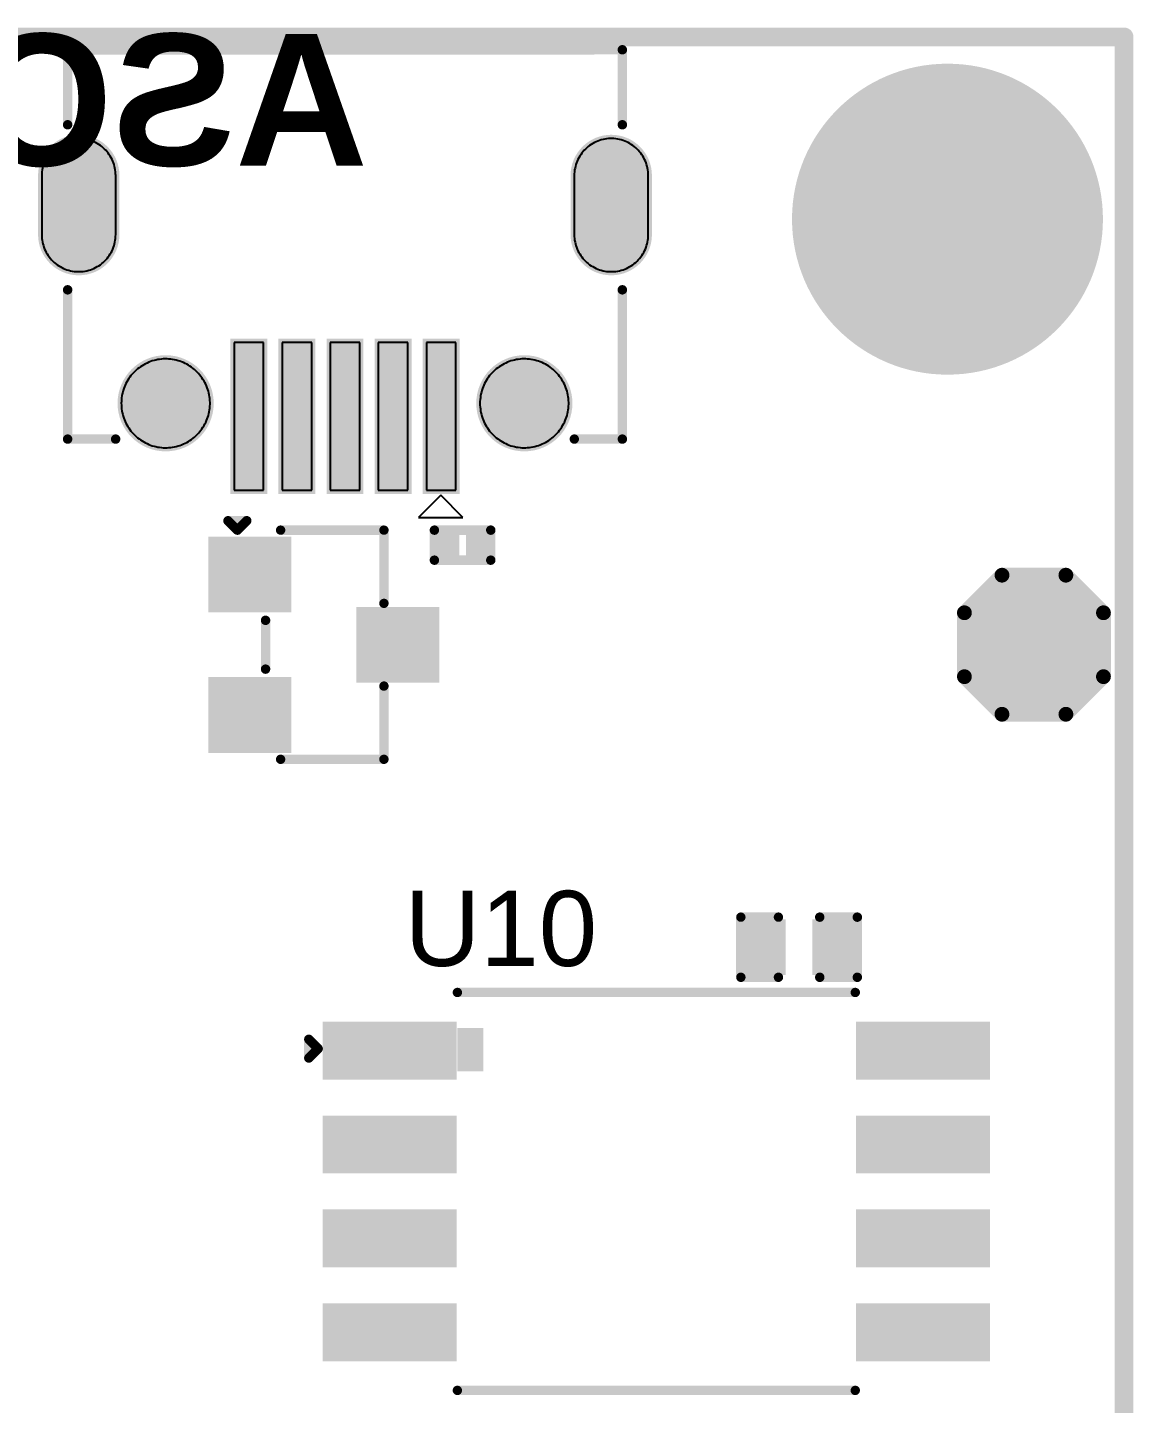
# Model space of a CAD drawing. Header units: inches. Extents: x 0 to 5376, y 0 to 5416.
# Drawn here: x 15.02 to 29.97, y 190.66 to 209.26 of the extents above; entities that cross this region are included whole.
import ezdxf

# ---------------------------------------------------------------- set-up
doc = ezdxf.new("R2010")
doc.units = ezdxf.units.IN
for name, color, linetype in [('Board Outline', 216, 'Continuous'), ('Bottom Layer', 5, 'Continuous'), ('Bottom Overlay', 54, 'Continuous'), ('Bottom Solder', 6, 'Continuous'), ('Layer 1', 16, 'Continuous'), ('Layer 2', 76, 'Continuous'), ('Multi-Layer', 9, 'Continuous'), ('Pad Holes', 156, 'Continuous'), ('Top Layer', 1, 'Continuous'), ('Top Overlay', 2, 'Continuous'), ('Top Paste', 8, 'Continuous'), ('Top Solder', 216, 'Continuous')]:
    doc.layers.add(name, color=color, linetype=linetype)
doc.styles.add('Arial', font='', dxfattribs={"height": 0.2})
doc.styles.add('Arial_Bold', font='', dxfattribs={"height": 0.2})
doc.styles.get('Arial').set_extended_font_data('Arial')
doc.styles.get('Arial_Bold').set_extended_font_data('Arial', bold=True)

msp = doc.modelspace()

# ---------------------------------------------------------------- hatches: boundary and pattern name
at = {"layer": 'Bottom Layer'}
h = msp.add_hatch(color=5, dxfattribs=at)
edge = h.paths.add_edge_path()
edge.add_arc((27.457, 206.667), 2, 0, 360)
h = msp.add_hatch(color=5, dxfattribs=at)
edge = h.paths.add_edge_path()
edge.add_arc((15.711, 207.258), 0.5, 0, 180)
edge.add_line((15.211, 207.258), (15.211, 206.458))
edge.add_arc((15.711, 206.458), 0.5, 180, 360)
edge.add_line((16.211, 206.458), (16.211, 207.258))
h = msp.add_hatch(color=5, dxfattribs=at)
edge = h.paths.add_edge_path()
edge.add_arc((22.911, 207.258), 0.5, 0, 180)
edge.add_line((22.411, 207.258), (22.411, 206.458))
edge.add_arc((22.911, 206.458), 0.5, 180, 360)
edge.add_line((23.411, 206.458), (23.411, 207.258))
h = msp.add_hatch(color=5, dxfattribs=at)
edge = h.paths.add_edge_path()
edge.add_arc((16.886, 204.178), 0.6, 0, 360)
h = msp.add_hatch(color=5, dxfattribs=at)
edge = h.paths.add_edge_path()
edge.add_arc((21.736, 204.178), 0.6, 0, 360)
at = {"layer": 'Bottom Solder'}
h = msp.add_hatch(color=6, dxfattribs=at)
edge = h.paths.add_edge_path()
edge.add_arc((27.457, 206.667), 2.102, 0, 360)
h = msp.add_hatch(color=6, dxfattribs=at)
edge = h.paths.add_edge_path()
edge.add_arc((15.711, 207.258), 0.55, 0, 180)
edge.add_line((15.161, 207.258), (15.161, 206.458))
edge.add_arc((15.711, 206.458), 0.55, 180, 360)
edge.add_line((16.261, 206.458), (16.261, 207.258))
h = msp.add_hatch(color=6, dxfattribs=at)
edge = h.paths.add_edge_path()
edge.add_arc((22.911, 207.258), 0.55, 0, 180)
edge.add_line((22.361, 207.258), (22.361, 206.458))
edge.add_arc((22.911, 206.458), 0.55, 180, 360)
edge.add_line((23.461, 206.458), (23.461, 207.258))
h = msp.add_hatch(color=6, dxfattribs=at)
edge = h.paths.add_edge_path()
edge.add_arc((16.886, 204.178), 0.65, 0, 360)
h = msp.add_hatch(color=6, dxfattribs=at)
edge = h.paths.add_edge_path()
edge.add_arc((21.736, 204.178), 0.65, 0, 360)
at = {"layer": 'Layer 1'}
h = msp.add_hatch(color=16, dxfattribs=at)
edge = h.paths.add_edge_path()
edge.add_arc((27.457, 206.667), 2, 0, 360)
h = msp.add_hatch(color=16, dxfattribs=at)
edge = h.paths.add_edge_path()
edge.add_arc((15.711, 207.258), 0.5, 0, 180)
edge.add_line((15.211, 207.258), (15.211, 206.458))
edge.add_arc((15.711, 206.458), 0.5, 180, 360)
edge.add_line((16.211, 206.458), (16.211, 207.258))
h = msp.add_hatch(color=16, dxfattribs=at)
edge = h.paths.add_edge_path()
edge.add_arc((22.911, 207.258), 0.5, 0, 180)
edge.add_line((22.411, 207.258), (22.411, 206.458))
edge.add_arc((22.911, 206.458), 0.5, 180, 360)
edge.add_line((23.411, 206.458), (23.411, 207.258))
h = msp.add_hatch(color=16, dxfattribs=at)
edge = h.paths.add_edge_path()
edge.add_arc((16.886, 204.178), 0.6, 0, 360)
h = msp.add_hatch(color=16, dxfattribs=at)
edge = h.paths.add_edge_path()
edge.add_arc((21.736, 204.178), 0.6, 0, 360)
at = {"layer": 'Layer 2'}
h = msp.add_hatch(color=76, dxfattribs=at)
edge = h.paths.add_edge_path()
edge.add_arc((27.457, 206.667), 2, 0, 360)
h = msp.add_hatch(color=76, dxfattribs=at)
edge = h.paths.add_edge_path()
edge.add_arc((15.711, 207.258), 0.5, 0, 180)
edge.add_line((15.211, 207.258), (15.211, 206.458))
edge.add_arc((15.711, 206.458), 0.5, 180, 360)
edge.add_line((16.211, 206.458), (16.211, 207.258))
h = msp.add_hatch(color=76, dxfattribs=at)
edge = h.paths.add_edge_path()
edge.add_arc((22.911, 207.258), 0.5, 0, 180)
edge.add_line((22.411, 207.258), (22.411, 206.458))
edge.add_arc((22.911, 206.458), 0.5, 180, 360)
edge.add_line((23.411, 206.458), (23.411, 207.258))
h = msp.add_hatch(color=76, dxfattribs=at)
edge = h.paths.add_edge_path()
edge.add_arc((16.886, 204.178), 0.6, 0, 360)
h = msp.add_hatch(color=76, dxfattribs=at)
edge = h.paths.add_edge_path()
edge.add_arc((21.736, 204.178), 0.6, 0, 360)
at = {"layer": 'Multi-Layer'}
h = msp.add_hatch(color=9, dxfattribs=at)
edge = h.paths.add_edge_path()
edge.add_arc((27.457, 206.667), 2, 0, 360)
h = msp.add_hatch(color=9, dxfattribs=at)
edge = h.paths.add_edge_path()
edge.add_arc((15.711, 207.258), 0.5, 0, 180)
edge.add_line((15.211, 207.258), (15.211, 206.458))
edge.add_arc((15.711, 206.458), 0.5, 180, 360)
edge.add_line((16.211, 206.458), (16.211, 207.258))
h = msp.add_hatch(color=9, dxfattribs=at)
edge = h.paths.add_edge_path()
edge.add_arc((22.911, 207.258), 0.5, 0, 180)
edge.add_line((22.411, 207.258), (22.411, 206.458))
edge.add_arc((22.911, 206.458), 0.5, 180, 360)
edge.add_line((23.411, 206.458), (23.411, 207.258))
h = msp.add_hatch(color=9, dxfattribs=at)
edge = h.paths.add_edge_path()
edge.add_arc((16.886, 204.178), 0.6, 0, 360)
h = msp.add_hatch(color=9, dxfattribs=at)
edge = h.paths.add_edge_path()
edge.add_arc((21.736, 204.178), 0.6, 0, 360)
at = {"layer": 'Pad Holes'}
h = msp.add_hatch(color=7, dxfattribs=at)
edge = h.paths.add_edge_path()
edge.add_arc((27.457, 206.667), 1.1, 0, 360)
h = msp.add_hatch(color=7, dxfattribs=at)
edge = h.paths.add_edge_path()
edge.add_arc((15.711, 207.258), 0.3, 0, 180)
edge.add_line((15.411, 207.258), (15.411, 206.458))
edge.add_arc((15.711, 206.458), 0.3, 180, 360)
edge.add_line((16.011, 206.458), (16.011, 207.258))
h = msp.add_hatch(color=7, dxfattribs=at)
edge = h.paths.add_edge_path()
edge.add_arc((22.911, 207.258), 0.3, 0, 180)
edge.add_line((22.611, 207.258), (22.611, 206.458))
edge.add_arc((22.911, 206.458), 0.3, 180, 360)
edge.add_line((23.211, 206.458), (23.211, 207.258))
h = msp.add_hatch(color=7, dxfattribs=at)
edge = h.paths.add_edge_path()
edge.add_arc((16.886, 204.178), 0.35, 0, 360)
h = msp.add_hatch(color=7, dxfattribs=at)
edge = h.paths.add_edge_path()
edge.add_arc((21.736, 204.178), 0.35, 0, 360)
at = {"layer": 'Top Layer'}
h = msp.add_hatch(color=1, dxfattribs=at)
edge = h.paths.add_edge_path()
edge.add_arc((27.457, 206.667), 2, 0, 360)
h = msp.add_hatch(color=1, dxfattribs=at)
edge = h.paths.add_edge_path()
edge.add_arc((15.711, 207.258), 0.5, 0, 180)
edge.add_line((15.211, 207.258), (15.211, 206.458))
edge.add_arc((15.711, 206.458), 0.5, 180, 360)
edge.add_line((16.211, 206.458), (16.211, 207.258))
h = msp.add_hatch(color=1, dxfattribs=at)
edge = h.paths.add_edge_path()
edge.add_arc((22.911, 207.258), 0.5, 0, 180)
edge.add_line((22.411, 207.258), (22.411, 206.458))
edge.add_arc((22.911, 206.458), 0.5, 180, 360)
edge.add_line((23.411, 206.458), (23.411, 207.258))
for points in [[(18.211, 203.003), (17.811, 203.003), (17.811, 205.003), (18.211, 205.003)], [(18.861, 203.003), (18.461, 203.003), (18.461, 205.003), (18.861, 205.003)], [(19.511, 203.003), (19.111, 203.003), (19.111, 205.003), (19.511, 205.003)], [(20.161, 203.003), (19.761, 203.003), (19.761, 205.003), (20.161, 205.003)], [(20.811, 203.003), (20.411, 203.003), (20.411, 205.003), (20.811, 205.003)], [(18.485, 202.274), (18.485, 201.454), (17.565, 201.454), (17.565, 202.274)], [(20.801, 202.14), (20.601, 202.14), (20.601, 202.38), (20.801, 202.38)], [(21.201, 202.14), (21.001, 202.14), (21.001, 202.38), (21.201, 202.38)], [(29.007, 201.676), (28.245, 201.676), (27.864, 201.295), (27.864, 200.533), (28.245, 200.152), (29.007, 200.152), (29.388, 200.533), (29.388, 201.295)], [(20.485, 201.324), (20.485, 200.504), (19.565, 200.504), (19.565, 201.324)], [(18.485, 200.374), (18.485, 199.554), (17.565, 199.554), (17.565, 200.374)], [(24.752, 196.507), (24.752, 197.142), (25.209, 197.142), (25.209, 196.507)], [(25.692, 196.507), (25.692, 197.142), (26.149, 197.142), (26.149, 196.507)], [(19.11, 195.718), (20.72, 195.718), (20.72, 195.138), (19.11, 195.138)], [(26.32, 195.718), (27.93, 195.718), (27.93, 195.138), (26.32, 195.138)], [(19.11, 194.448), (20.72, 194.448), (20.72, 193.868), (19.11, 193.868)], [(26.32, 194.448), (27.93, 194.448), (27.93, 193.868), (26.32, 193.868)], [(19.11, 193.178), (20.72, 193.178), (20.72, 192.598), (19.11, 192.598)], [(26.32, 193.178), (27.93, 193.178), (27.93, 192.598), (26.32, 192.598)], [(19.11, 191.908), (20.72, 191.908), (20.72, 191.328), (19.11, 191.328)], [(26.32, 191.908), (27.93, 191.908), (27.93, 191.328), (26.32, 191.328)]]:
    msp.add_hatch(color=1, dxfattribs=at).paths.add_polyline_path(points)
h = msp.add_hatch(color=1, dxfattribs=at)
edge = h.paths.add_edge_path()
edge.add_arc((16.886, 204.178), 0.6, 0, 360)
h = msp.add_hatch(color=1, dxfattribs=at)
edge = h.paths.add_edge_path()
edge.add_arc((21.736, 204.178), 0.6, 0, 360)
at = {"layer": 'Top Overlay'}
msp.add_hatch(color=2, dxfattribs=at).paths.add_polyline_path([(20.828, 195.148), (21.183, 195.148), (21.183, 195.732), (20.828, 195.732)])
at = {"layer": 'Top Paste'}
for points in [[(18.485, 202.274), (18.485, 201.454), (17.565, 201.454), (17.565, 202.274)], [(20.801, 202.14), (20.601, 202.14), (20.601, 202.38), (20.801, 202.38)], [(21.201, 202.14), (21.001, 202.14), (21.001, 202.38), (21.201, 202.38)], [(29.007, 201.676), (28.245, 201.676), (27.864, 201.295), (27.864, 200.533), (28.245, 200.152), (29.007, 200.152), (29.388, 200.533), (29.388, 201.295)], [(20.485, 201.324), (20.485, 200.504), (19.565, 200.504), (19.565, 201.324)], [(18.485, 200.374), (18.485, 199.554), (17.565, 199.554), (17.565, 200.374)], [(24.752, 196.507), (24.752, 197.142), (25.209, 197.142), (25.209, 196.507)], [(25.692, 196.507), (25.692, 197.142), (26.149, 197.142), (26.149, 196.507)], [(19.11, 195.718), (20.72, 195.718), (20.72, 195.138), (19.11, 195.138)], [(26.32, 195.718), (27.93, 195.718), (27.93, 195.138), (26.32, 195.138)], [(19.11, 194.448), (20.72, 194.448), (20.72, 193.868), (19.11, 193.868)], [(26.32, 194.448), (27.93, 194.448), (27.93, 193.868), (26.32, 193.868)], [(19.11, 193.178), (20.72, 193.178), (20.72, 192.598), (19.11, 192.598)], [(26.32, 193.178), (27.93, 193.178), (27.93, 192.598), (26.32, 192.598)], [(19.11, 191.908), (20.72, 191.908), (20.72, 191.328), (19.11, 191.328)], [(26.32, 191.908), (27.93, 191.908), (27.93, 191.328), (26.32, 191.328)]]:
    msp.add_hatch(color=8, dxfattribs=at).paths.add_polyline_path(points)
at = {"layer": 'Top Solder'}
h = msp.add_hatch(color=216, dxfattribs=at)
edge = h.paths.add_edge_path()
edge.add_arc((27.457, 206.667), 2.102, 0, 360)
h = msp.add_hatch(color=216, dxfattribs=at)
edge = h.paths.add_edge_path()
edge.add_arc((15.711, 207.258), 0.55, 0, 180)
edge.add_line((15.161, 207.258), (15.161, 206.458))
edge.add_arc((15.711, 206.458), 0.55, 180, 360)
edge.add_line((16.261, 206.458), (16.261, 207.258))
h = msp.add_hatch(color=216, dxfattribs=at)
edge = h.paths.add_edge_path()
edge.add_arc((22.911, 207.258), 0.55, 0, 180)
edge.add_line((22.361, 207.258), (22.361, 206.458))
edge.add_arc((22.911, 206.458), 0.55, 180, 360)
edge.add_line((23.461, 206.458), (23.461, 207.258))
for points in [[(18.261, 202.953), (17.761, 202.953), (17.761, 205.053), (18.261, 205.053)], [(18.911, 202.953), (18.411, 202.953), (18.411, 205.053), (18.911, 205.053)], [(19.561, 202.953), (19.061, 202.953), (19.061, 205.053), (19.561, 205.053)], [(20.211, 202.953), (19.711, 202.953), (19.711, 205.053), (20.211, 205.053)], [(20.861, 202.953), (20.361, 202.953), (20.361, 205.053), (20.861, 205.053)], [(20.856, 202.085), (20.546, 202.085), (20.546, 202.435), (20.856, 202.435)], [(21.256, 202.085), (20.946, 202.085), (20.946, 202.435), (21.256, 202.435)], [(18.586, 202.376), (18.586, 201.352), (17.463, 201.352), (17.463, 202.376)], [(29.058, 201.778), (28.194, 201.778), (27.762, 201.346), (27.762, 200.482), (28.194, 200.05), (29.058, 200.05), (29.489, 200.482), (29.489, 201.346)], [(20.586, 201.426), (20.586, 200.402), (19.463, 200.402), (19.463, 201.426)], [(18.586, 200.476), (18.586, 199.452), (17.463, 199.452), (17.463, 200.476)], [(24.692, 196.447), (24.692, 197.202), (25.269, 197.202), (25.269, 196.447)], [(25.632, 196.447), (25.632, 197.202), (26.209, 197.202), (26.209, 196.447)], [(19.009, 195.819), (20.822, 195.819), (20.822, 195.036), (19.009, 195.036)], [(26.219, 195.819), (28.032, 195.819), (28.032, 195.036), (26.219, 195.036)], [(19.009, 194.549), (20.822, 194.549), (20.822, 193.766), (19.009, 193.766)], [(26.219, 194.549), (28.032, 194.549), (28.032, 193.766), (26.219, 193.766)], [(19.009, 193.279), (20.822, 193.279), (20.822, 192.496), (19.009, 192.496)], [(26.219, 193.279), (28.032, 193.279), (28.032, 192.496), (26.219, 192.496)], [(19.009, 192.009), (20.822, 192.009), (20.822, 191.226), (19.009, 191.226)], [(26.219, 192.009), (28.032, 192.009), (28.032, 191.226), (26.219, 191.226)]]:
    msp.add_hatch(color=216, dxfattribs=at).paths.add_polyline_path(points)
h = msp.add_hatch(color=216, dxfattribs=at)
edge = h.paths.add_edge_path()
edge.add_arc((16.886, 204.178), 0.65, 0, 360)
h = msp.add_hatch(color=216, dxfattribs=at)
edge = h.paths.add_edge_path()
edge.add_arc((21.736, 204.178), 0.65, 0, 360)

# ---------------------------------------------------------------- linework, layer by layer
at = {"layer": 'Board Outline', "const_width": 0.254}
for points in [[(0, 209.131), (29.845, 209.131)], [(29.845, 159.131), (29.845, 209.131)]]:
    msp.add_lwpolyline(points, dxfattribs=at)
at = {"layer": 'Board Outline', "const_width": 0.127}
msp.add_lwpolyline([(29.781, 209.131, 1), (29.908, 209.131, 1)], format="xyb", close=True, dxfattribs=at)
msp.add_lwpolyline([(29.781, 209.131, 1), (29.908, 209.131, 1)], format="xyb", close=True, dxfattribs=at)
at = {"layer": 'Top Overlay'}
for p, q in [((20.606, 202.936), (20.306, 202.636)), ((20.906, 202.636), (20.606, 202.936)), ((20.306, 202.636), (20.906, 202.636))]:
    msp.add_line(p, q, dxfattribs=at)
for points, const_width in [([(15.561, 208.952), (23.061, 208.957)], 0.127), ([(15.561, 207.943), (15.561, 208.952)], 0.127), ([(23.061, 207.943), (23.061, 208.957)], 0.127), ([(15.561, 203.694), (15.561, 205.712)], 0.127), ([(23.061, 203.694), (23.061, 205.712)], 0.127), ([(15.561, 203.694), (16.21, 203.694)], 0.127), ([(22.412, 203.694), (23.061, 203.694)], 0.127), ([(17.729, 202.59), (17.983, 202.59)], 0.127), ([(17.729, 202.59), (17.856, 202.463)], 0.127), ([(17.856, 202.463), (17.983, 202.59)], 0.127), ([(18.44, 202.463), (19.837, 202.463)], 0.127), ([(19.837, 201.473), (19.837, 202.463)], 0.127), ([(20.52, 202.057), (20.52, 202.463)], 0.127), ([(20.52, 202.463), (21.282, 202.463)], 0.127), ([(21.282, 202.057), (21.282, 202.463)], 0.127), ([(20.52, 202.057), (21.282, 202.057)], 0.127), ([(27.686, 201.346), (28.194, 201.854)], 0.2), ([(28.194, 201.854), (29.058, 201.854)], 0.2), ([(29.058, 201.854), (29.566, 201.346)], 0.2), ([(18.237, 200.584), (18.237, 201.244)], 0.127), ([(27.686, 200.482), (27.686, 201.346)], 0.2), ([(29.566, 200.482), (29.566, 201.346)], 0.2), ([(27.686, 200.482), (28.194, 199.974)], 0.2), ([(29.058, 199.974), (29.566, 200.482)], 0.2), ([(19.837, 199.365), (19.837, 200.355)], 0.127), ([(28.194, 199.974), (29.058, 199.974)], 0.2), ([(18.44, 199.365), (19.837, 199.365)], 0.127), ([(24.663, 196.418), (24.663, 197.231)], 0.127), ([(24.663, 197.231), (25.171, 197.231)], 0.127), ([(25.73, 197.231), (26.238, 197.231)], 0.127), ([(26.238, 196.418), (26.238, 197.231)], 0.127), ([(24.663, 196.418), (25.171, 196.418)], 0.127), ([(25.73, 196.418), (26.238, 196.418)], 0.127), ([(20.83, 196.213), (26.21, 196.213)], 0.127), ([(18.821, 195.58), (18.948, 195.453)], 0.127), ([(18.821, 195.326), (18.821, 195.58)], 0.127), ([(18.821, 195.326), (18.948, 195.453)], 0.127), ([(20.83, 190.833), (26.21, 190.833)], 0.127)]:
    msp.add_lwpolyline(points, dxfattribs=dict(at, const_width=const_width))
for points, const_width in [([(15.529, 208.952, 1), (15.593, 208.952, 1)], 0.0635), ([(15.529, 208.952, 1), (15.593, 208.952, 1)], 0.0635), ([(23.029, 208.957, 1), (23.093, 208.957, 1)], 0.0635), ([(23.029, 208.957, 1), (23.093, 208.957, 1)], 0.0635), ([(15.529, 207.943, 1), (15.593, 207.943, 1)], 0.0635), ([(23.029, 207.943, 1), (23.093, 207.943, 1)], 0.0635), ([(15.529, 205.712, 1), (15.593, 205.712, 1)], 0.0635), ([(23.029, 205.712, 1), (23.093, 205.712, 1)], 0.0635), ([(15.529, 203.694, 1), (15.593, 203.694, 1)], 0.0635), ([(15.529, 203.694, 1), (15.593, 203.694, 1)], 0.0635), ([(16.178, 203.694, 1), (16.242, 203.694, 1)], 0.0635), ([(22.38, 203.694, 1), (22.443, 203.694, 1)], 0.0635), ([(23.029, 203.694, 1), (23.093, 203.694, 1)], 0.0635), ([(23.029, 203.694, 1), (23.093, 203.694, 1)], 0.0635), ([(17.697, 202.59, 1), (17.761, 202.59, 1)], 0.0635), ([(17.697, 202.59, 1), (17.761, 202.59, 1)], 0.0635), ([(17.951, 202.59, 1), (18.015, 202.59, 1)], 0.0635), ([(17.951, 202.59, 1), (18.015, 202.59, 1)], 0.0635), ([(17.824, 202.463, 1), (17.888, 202.463, 1)], 0.0635), ([(17.824, 202.463, 1), (17.888, 202.463, 1)], 0.0635), ([(18.409, 202.463, 1), (18.472, 202.463, 1)], 0.0635), ([(19.806, 202.463, 1), (19.869, 202.463, 1)], 0.0635), ([(19.806, 202.463, 1), (19.869, 202.463, 1)], 0.0635), ([(20.488, 202.463, 1), (20.552, 202.463, 1)], 0.0635), ([(20.488, 202.463, 1), (20.552, 202.463, 1)], 0.0635), ([(21.25, 202.463, 1), (21.314, 202.463, 1)], 0.0635), ([(21.25, 202.463, 1), (21.314, 202.463, 1)], 0.0635), ([(20.488, 202.057, 1), (20.552, 202.057, 1)], 0.0635), ([(20.488, 202.057, 1), (20.552, 202.057, 1)], 0.0635), ([(21.25, 202.057, 1), (21.314, 202.057, 1)], 0.0635), ([(21.25, 202.057, 1), (21.314, 202.057, 1)], 0.0635), ([(28.144, 201.854, 1), (28.244, 201.854, 1)], 0.1), ([(28.144, 201.854, 1), (28.244, 201.854, 1)], 0.1), ([(29.008, 201.854, 1), (29.108, 201.854, 1)], 0.1), ([(29.008, 201.854, 1), (29.108, 201.854, 1)], 0.1), ([(19.806, 201.473, 1), (19.869, 201.473, 1)], 0.0635), ([(18.205, 201.244, 1), (18.269, 201.244, 1)], 0.0635), ([(27.636, 201.346, 1), (27.736, 201.346, 1)], 0.1), ([(27.636, 201.346, 1), (27.736, 201.346, 1)], 0.1), ([(29.516, 201.346, 1), (29.616, 201.346, 1)], 0.1), ([(29.516, 201.346, 1), (29.616, 201.346, 1)], 0.1), ([(18.205, 200.584, 1), (18.269, 200.584, 1)], 0.0635), ([(27.636, 200.482, 1), (27.736, 200.482, 1)], 0.1), ([(27.636, 200.482, 1), (27.736, 200.482, 1)], 0.1), ([(29.516, 200.482, 1), (29.616, 200.482, 1)], 0.1), ([(29.516, 200.482, 1), (29.616, 200.482, 1)], 0.1), ([(19.806, 200.355, 1), (19.869, 200.355, 1)], 0.0635), ([(28.144, 199.974, 1), (28.244, 199.974, 1)], 0.1), ([(28.144, 199.974, 1), (28.244, 199.974, 1)], 0.1), ([(29.008, 199.974, 1), (29.108, 199.974, 1)], 0.1), ([(29.008, 199.974, 1), (29.108, 199.974, 1)], 0.1), ([(18.409, 199.365, 1), (18.472, 199.365, 1)], 0.0635), ([(19.806, 199.365, 1), (19.869, 199.365, 1)], 0.0635), ([(19.806, 199.365, 1), (19.869, 199.365, 1)], 0.0635), ([(24.632, 197.231, 1), (24.695, 197.231, 1)], 0.0635), ([(24.632, 197.231, 1), (24.695, 197.231, 1)], 0.0635), ([(25.14, 197.231, 1), (25.203, 197.231, 1)], 0.0635), ([(25.698, 197.231, 1), (25.762, 197.231, 1)], 0.0635), ([(26.206, 197.231, 1), (26.27, 197.231, 1)], 0.0635), ([(26.206, 197.231, 1), (26.27, 197.231, 1)], 0.0635), ([(24.632, 196.418, 1), (24.695, 196.418, 1)], 0.0635), ([(24.632, 196.418, 1), (24.695, 196.418, 1)], 0.0635), ([(25.14, 196.418, 1), (25.203, 196.418, 1)], 0.0635), ([(25.698, 196.418, 1), (25.762, 196.418, 1)], 0.0635), ([(26.206, 196.418, 1), (26.27, 196.418, 1)], 0.0635), ([(26.206, 196.418, 1), (26.27, 196.418, 1)], 0.0635), ([(20.799, 196.213, 1), (20.862, 196.213, 1)], 0.0635), ([(26.179, 196.213, 1), (26.242, 196.213, 1)], 0.0635), ([(18.79, 195.58, 1), (18.853, 195.58, 1)], 0.0635), ([(18.79, 195.58, 1), (18.853, 195.58, 1)], 0.0635), ([(18.917, 195.453, 1), (18.98, 195.453, 1)], 0.0635), ([(18.917, 195.453, 1), (18.98, 195.453, 1)], 0.0635), ([(18.79, 195.326, 1), (18.853, 195.326, 1)], 0.0635), ([(18.79, 195.326, 1), (18.853, 195.326, 1)], 0.0635), ([(20.799, 190.833, 1), (20.862, 190.833, 1)], 0.0635), ([(26.179, 190.833, 1), (26.242, 190.833, 1)], 0.0635)]:
    msp.add_lwpolyline(points, format="xyb", close=True, dxfattribs=dict(at, const_width=const_width))
at = {"layer": 'Top Paste'}
for p, q in [((15.344, 207.598), (15.328, 207.579)), ((15.362, 207.615), (15.344, 207.598)), ((15.38, 207.632), (15.362, 207.615)), ((15.399, 207.648), (15.38, 207.632)), ((15.419, 207.663), (15.399, 207.648)), ((15.44, 207.678), (15.419, 207.663)), ((15.461, 207.691), (15.44, 207.678)), ((15.483, 207.702), (15.461, 207.691)), ((15.505, 207.713), (15.483, 207.702)), ((15.528, 207.723), (15.505, 207.713)), ((15.552, 207.731), (15.528, 207.723)), ((15.576, 207.739), (15.552, 207.731)), ((15.6, 207.745), (15.576, 207.739)), ((15.624, 207.75), (15.6, 207.745)), ((15.649, 207.754), (15.624, 207.75)), ((15.674, 207.756), (15.649, 207.754)), ((15.698, 207.757), (15.674, 207.756)), ((15.723, 207.757), (15.698, 207.757)), ((15.748, 207.756), (15.723, 207.757)), ((15.773, 207.754), (15.748, 207.756)), ((15.798, 207.75), (15.773, 207.754)), ((15.822, 207.745), (15.798, 207.75)), ((15.846, 207.739), (15.822, 207.745)), ((15.87, 207.731), (15.846, 207.739)), ((15.894, 207.723), (15.87, 207.731)), ((15.917, 207.713), (15.894, 207.723)), ((15.939, 207.702), (15.917, 207.713)), ((15.961, 207.691), (15.939, 207.702)), ((15.982, 207.678), (15.961, 207.691)), ((16.003, 207.663), (15.982, 207.678)), ((16.023, 207.648), (16.003, 207.663)), ((16.042, 207.632), (16.023, 207.648)), ((16.06, 207.615), (16.042, 207.632)), ((16.077, 207.598), (16.06, 207.615)), ((16.094, 207.579), (16.077, 207.598)), ((22.544, 207.598), (22.528, 207.579)), ((22.562, 207.615), (22.544, 207.598)), ((22.58, 207.632), (22.562, 207.615)), ((22.599, 207.648), (22.58, 207.632)), ((22.619, 207.663), (22.599, 207.648)), ((22.64, 207.678), (22.619, 207.663)), ((22.661, 207.691), (22.64, 207.678)), ((22.683, 207.702), (22.661, 207.691)), ((22.705, 207.713), (22.683, 207.702)), ((22.728, 207.723), (22.705, 207.713)), ((22.752, 207.731), (22.728, 207.723)), ((22.775, 207.739), (22.752, 207.731)), ((22.8, 207.745), (22.775, 207.739)), ((22.824, 207.75), (22.8, 207.745)), ((22.849, 207.754), (22.824, 207.75)), ((22.873, 207.756), (22.849, 207.754)), ((22.898, 207.757), (22.873, 207.756)), ((22.923, 207.757), (22.898, 207.757)), ((22.948, 207.756), (22.923, 207.757)), ((22.973, 207.754), (22.948, 207.756)), ((22.998, 207.75), (22.973, 207.754)), ((23.022, 207.745), (22.998, 207.75)), ((23.046, 207.739), (23.022, 207.745)), ((23.07, 207.731), (23.046, 207.739)), ((23.094, 207.723), (23.07, 207.731)), ((23.116, 207.713), (23.094, 207.723)), ((23.139, 207.702), (23.116, 207.713)), ((23.161, 207.691), (23.139, 207.702)), ((23.182, 207.678), (23.161, 207.691)), ((23.203, 207.663), (23.182, 207.678)), ((23.223, 207.648), (23.203, 207.663)), ((23.242, 207.632), (23.223, 207.648)), ((23.26, 207.615), (23.242, 207.632)), ((23.277, 207.598), (23.26, 207.615)), ((23.294, 207.579), (23.277, 207.598)), ((15.241, 207.429), (15.233, 207.405)), ((15.25, 207.452), (15.241, 207.429)), ((15.26, 207.474), (15.25, 207.452)), ((15.272, 207.497), (15.26, 207.474)), ((15.284, 207.518), (15.272, 207.497)), ((15.298, 207.539), (15.284, 207.518)), ((15.312, 207.559), (15.298, 207.539)), ((15.328, 207.579), (15.312, 207.559)), ((16.11, 207.559), (16.094, 207.579)), ((16.124, 207.539), (16.11, 207.559)), ((16.138, 207.518), (16.124, 207.539)), ((16.15, 207.497), (16.138, 207.518)), ((16.161, 207.474), (16.15, 207.497)), ((16.172, 207.452), (16.161, 207.474)), ((16.181, 207.429), (16.172, 207.452)), ((16.189, 207.405), (16.181, 207.429)), ((22.441, 207.429), (22.433, 207.405)), ((22.45, 207.452), (22.441, 207.429)), ((22.46, 207.474), (22.45, 207.452)), ((22.472, 207.497), (22.46, 207.474)), ((22.484, 207.518), (22.472, 207.497)), ((22.498, 207.539), (22.484, 207.518)), ((22.512, 207.559), (22.498, 207.539)), ((22.528, 207.579), (22.512, 207.559)), ((23.309, 207.559), (23.294, 207.579)), ((23.324, 207.539), (23.309, 207.559)), ((23.337, 207.518), (23.324, 207.539)), ((23.35, 207.497), (23.337, 207.518)), ((23.361, 207.474), (23.35, 207.497)), ((23.372, 207.452), (23.361, 207.474)), ((23.381, 207.429), (23.372, 207.452)), ((23.389, 207.405), (23.381, 207.429)), ((15.212, 207.282), (15.211, 207.258)), ((15.211, 207.258), (15.211, 206.458)), ((15.213, 207.307), (15.212, 207.282)), ((15.217, 207.332), (15.213, 207.307)), ((15.221, 207.357), (15.217, 207.332)), ((15.226, 207.381), (15.221, 207.357)), ((15.233, 207.405), (15.226, 207.381)), ((16.195, 207.381), (16.189, 207.405)), ((16.201, 207.357), (16.195, 207.381)), ((16.205, 207.332), (16.201, 207.357)), ((16.208, 207.307), (16.205, 207.332)), ((16.21, 207.282), (16.208, 207.307)), ((16.211, 207.258), (16.21, 207.282)), ((16.211, 206.458), (16.211, 207.258)), ((22.413, 207.307), (22.411, 207.282)), ((22.411, 207.282), (22.411, 207.258)), ((22.411, 207.258), (22.411, 206.458)), ((22.416, 207.332), (22.413, 207.307)), ((22.421, 207.357), (22.416, 207.332)), ((22.426, 207.381), (22.421, 207.357)), ((22.433, 207.405), (22.426, 207.381)), ((23.395, 207.381), (23.389, 207.405)), ((23.401, 207.357), (23.395, 207.381)), ((23.405, 207.332), (23.401, 207.357)), ((23.408, 207.307), (23.405, 207.332)), ((23.41, 207.282), (23.408, 207.307)), ((23.411, 207.258), (23.41, 207.282)), ((23.411, 206.458), (23.411, 207.258)), ((15.211, 206.458), (15.212, 206.433)), ((15.212, 206.433), (15.213, 206.408)), ((15.213, 206.408), (15.217, 206.383)), ((15.217, 206.383), (15.221, 206.358)), ((15.221, 206.358), (15.226, 206.334)), ((15.226, 206.334), (15.233, 206.31)), ((15.233, 206.31), (15.241, 206.287)), ((16.181, 206.287), (16.189, 206.31)), ((16.189, 206.31), (16.195, 206.334)), ((16.195, 206.334), (16.201, 206.358)), ((16.201, 206.358), (16.205, 206.383)), ((16.205, 206.383), (16.208, 206.408)), ((16.208, 206.408), (16.21, 206.433)), ((16.21, 206.433), (16.211, 206.458)), ((22.411, 206.458), (22.411, 206.433)), ((22.411, 206.433), (22.413, 206.408)), ((22.413, 206.408), (22.416, 206.383)), ((22.416, 206.383), (22.421, 206.358)), ((22.421, 206.358), (22.426, 206.334)), ((22.426, 206.334), (22.433, 206.31)), ((22.433, 206.31), (22.441, 206.287)), ((23.381, 206.287), (23.389, 206.31)), ((23.389, 206.31), (23.395, 206.334)), ((23.395, 206.334), (23.401, 206.358)), ((23.401, 206.358), (23.405, 206.383)), ((23.405, 206.383), (23.408, 206.408)), ((23.408, 206.408), (23.41, 206.433)), ((23.41, 206.433), (23.411, 206.458)), ((15.241, 206.287), (15.25, 206.263)), ((15.25, 206.263), (15.26, 206.241)), ((15.26, 206.241), (15.272, 206.218)), ((15.272, 206.218), (15.284, 206.197)), ((15.284, 206.197), (15.298, 206.176)), ((15.298, 206.176), (15.312, 206.156)), ((15.312, 206.156), (15.328, 206.136)), ((15.328, 206.136), (15.344, 206.117)), ((15.344, 206.117), (15.362, 206.1)), ((16.06, 206.1), (16.077, 206.117)), ((16.077, 206.117), (16.094, 206.136)), ((16.094, 206.136), (16.11, 206.156)), ((16.11, 206.156), (16.124, 206.176)), ((16.124, 206.176), (16.138, 206.197)), ((16.138, 206.197), (16.15, 206.218)), ((16.15, 206.218), (16.161, 206.241)), ((16.161, 206.241), (16.172, 206.263)), ((16.172, 206.263), (16.181, 206.287)), ((22.441, 206.287), (22.45, 206.263)), ((22.45, 206.263), (22.46, 206.241)), ((22.46, 206.241), (22.472, 206.218)), ((22.472, 206.218), (22.484, 206.197)), ((22.484, 206.197), (22.498, 206.176)), ((22.498, 206.176), (22.512, 206.156)), ((22.512, 206.156), (22.528, 206.136)), ((22.528, 206.136), (22.544, 206.117)), ((22.544, 206.117), (22.562, 206.1)), ((23.26, 206.1), (23.277, 206.117)), ((23.277, 206.117), (23.294, 206.136)), ((23.294, 206.136), (23.309, 206.156)), ((23.309, 206.156), (23.324, 206.176)), ((23.324, 206.176), (23.337, 206.197)), ((23.337, 206.197), (23.35, 206.218)), ((23.35, 206.218), (23.361, 206.241)), ((23.361, 206.241), (23.372, 206.263)), ((23.372, 206.263), (23.381, 206.287)), ((15.362, 206.1), (15.38, 206.083)), ((15.38, 206.083), (15.399, 206.067)), ((15.399, 206.067), (15.419, 206.052)), ((15.419, 206.052), (15.44, 206.038)), ((15.44, 206.038), (15.461, 206.025)), ((15.461, 206.025), (15.483, 206.013)), ((15.483, 206.013), (15.505, 206.002)), ((15.505, 206.002), (15.528, 205.992)), ((15.528, 205.992), (15.552, 205.984)), ((15.552, 205.984), (15.576, 205.976)), ((15.576, 205.976), (15.6, 205.97)), ((15.6, 205.97), (15.624, 205.965)), ((15.624, 205.965), (15.649, 205.961)), ((15.649, 205.961), (15.674, 205.959)), ((15.674, 205.959), (15.674, 205.959)), ((15.674, 205.959), (15.698, 205.958)), ((15.698, 205.958), (15.723, 205.958)), ((15.723, 205.958), (15.748, 205.959)), ((15.748, 205.959), (15.773, 205.961)), ((15.773, 205.961), (15.798, 205.965)), ((15.798, 205.965), (15.822, 205.97)), ((15.822, 205.97), (15.846, 205.976)), ((15.846, 205.976), (15.87, 205.984)), ((15.87, 205.984), (15.894, 205.992)), ((15.894, 205.992), (15.917, 206.002)), ((15.917, 206.002), (15.939, 206.013)), ((15.939, 206.013), (15.961, 206.025)), ((15.961, 206.025), (15.982, 206.038)), ((15.982, 206.038), (16.003, 206.052)), ((16.003, 206.052), (16.023, 206.067)), ((16.023, 206.067), (16.042, 206.083)), ((16.042, 206.083), (16.06, 206.1)), ((22.562, 206.1), (22.58, 206.083)), ((22.58, 206.083), (22.599, 206.067)), ((22.599, 206.067), (22.619, 206.052)), ((22.619, 206.052), (22.64, 206.038)), ((22.64, 206.038), (22.661, 206.025)), ((22.661, 206.025), (22.683, 206.013)), ((22.683, 206.013), (22.705, 206.002)), ((22.705, 206.002), (22.728, 205.992)), ((22.728, 205.992), (22.752, 205.984)), ((22.752, 205.984), (22.775, 205.976)), ((22.775, 205.976), (22.8, 205.97)), ((22.8, 205.97), (22.824, 205.965)), ((22.824, 205.965), (22.849, 205.961)), ((22.849, 205.961), (22.873, 205.959)), ((22.873, 205.959), (22.873, 205.959)), ((22.873, 205.959), (22.898, 205.958)), ((22.898, 205.958), (22.923, 205.958)), ((22.923, 205.958), (22.948, 205.959)), ((22.948, 205.959), (22.973, 205.961)), ((22.973, 205.961), (22.998, 205.965)), ((22.998, 205.965), (23.022, 205.97)), ((23.022, 205.97), (23.046, 205.976)), ((23.046, 205.976), (23.07, 205.984)), ((23.07, 205.984), (23.094, 205.992)), ((23.094, 205.992), (23.116, 206.002)), ((23.116, 206.002), (23.139, 206.013)), ((23.139, 206.013), (23.161, 206.025)), ((23.161, 206.025), (23.182, 206.038)), ((23.182, 206.038), (23.203, 206.052)), ((23.203, 206.052), (23.223, 206.067)), ((23.223, 206.067), (23.242, 206.083)), ((23.242, 206.083), (23.26, 206.1)), ((18.211, 205.002), (17.811, 205.002)), ((17.811, 205.002), (17.811, 203.002)), ((18.211, 203.002), (18.211, 205.002)), ((18.861, 205.002), (18.461, 205.002)), ((18.461, 205.002), (18.461, 203.002)), ((18.861, 203.002), (18.861, 205.002)), ((19.511, 205.002), (19.111, 205.002)), ((19.111, 205.002), (19.111, 203.002)), ((19.511, 203.002), (19.511, 205.002)), ((20.161, 205.002), (19.761, 205.002)), ((19.761, 205.002), (19.761, 203.002)), ((20.161, 203.002), (20.161, 205.002)), ((20.811, 205.002), (20.411, 205.002)), ((20.411, 205.002), (20.411, 203.002)), ((20.811, 203.002), (20.811, 205.002)), ((16.487, 204.626), (16.468, 204.608)), ((16.506, 204.642), (16.487, 204.626)), ((16.526, 204.658), (16.506, 204.642)), ((16.547, 204.672), (16.526, 204.658)), ((16.568, 204.686), (16.547, 204.672)), ((16.59, 204.699), (16.568, 204.686)), ((16.612, 204.711), (16.59, 204.699)), ((16.635, 204.722), (16.612, 204.711)), ((16.658, 204.733), (16.635, 204.722)), ((16.681, 204.742), (16.658, 204.733)), ((16.705, 204.75), (16.681, 204.742)), ((16.73, 204.757), (16.705, 204.75)), ((16.754, 204.763), (16.73, 204.757)), ((16.779, 204.768), (16.754, 204.763)), ((16.804, 204.772), (16.779, 204.768)), ((16.829, 204.775), (16.804, 204.772)), ((16.854, 204.777), (16.829, 204.775)), ((16.88, 204.778), (16.854, 204.777)), ((16.905, 204.777), (16.88, 204.778)), ((16.93, 204.776), (16.905, 204.777)), ((16.955, 204.774), (16.93, 204.776)), ((16.98, 204.77), (16.955, 204.774)), ((17.005, 204.766), (16.98, 204.77)), ((17.03, 204.76), (17.005, 204.766)), ((17.054, 204.753), (17.03, 204.76)), ((17.079, 204.746), (17.054, 204.753)), ((17.102, 204.737), (17.079, 204.746)), ((17.126, 204.728), (17.102, 204.737)), ((17.149, 204.717), (17.126, 204.728)), ((17.171, 204.705), (17.149, 204.717)), ((17.193, 204.693), (17.171, 204.705)), ((17.215, 204.679), (17.193, 204.693)), ((17.236, 204.665), (17.215, 204.679)), ((17.256, 204.65), (17.236, 204.665)), ((17.275, 204.634), (17.256, 204.65)), ((17.294, 204.617), (17.275, 204.634)), ((21.337, 204.626), (21.318, 204.608)), ((21.356, 204.642), (21.337, 204.626)), ((21.376, 204.658), (21.356, 204.642)), ((21.397, 204.672), (21.376, 204.658)), ((21.418, 204.686), (21.397, 204.672)), ((21.44, 204.699), (21.418, 204.686)), ((21.462, 204.711), (21.44, 204.699)), ((21.485, 204.722), (21.462, 204.711)), ((21.508, 204.733), (21.485, 204.722)), ((21.531, 204.742), (21.508, 204.733)), ((21.555, 204.75), (21.531, 204.742)), ((21.58, 204.757), (21.555, 204.75)), ((21.604, 204.763), (21.58, 204.757)), ((21.629, 204.768), (21.604, 204.763)), ((21.654, 204.772), (21.629, 204.768)), ((21.679, 204.775), (21.654, 204.772)), ((21.704, 204.777), (21.679, 204.775)), ((21.73, 204.778), (21.704, 204.777)), ((21.755, 204.777), (21.73, 204.778)), ((21.78, 204.776), (21.755, 204.777)), ((21.805, 204.774), (21.78, 204.776)), ((21.83, 204.77), (21.805, 204.774)), ((21.855, 204.766), (21.83, 204.77)), ((21.88, 204.76), (21.855, 204.766)), ((21.904, 204.753), (21.88, 204.76)), ((21.928, 204.746), (21.904, 204.753)), ((21.952, 204.737), (21.928, 204.746)), ((21.976, 204.728), (21.952, 204.737)), ((21.999, 204.717), (21.976, 204.728)), ((22.021, 204.705), (21.999, 204.717)), ((22.043, 204.693), (22.021, 204.705)), ((22.065, 204.679), (22.043, 204.693)), ((22.085, 204.665), (22.065, 204.679)), ((22.106, 204.65), (22.085, 204.665)), ((22.125, 204.634), (22.106, 204.65)), ((22.144, 204.617), (22.125, 204.634)), ((16.349, 204.446), (16.339, 204.423)), ((16.361, 204.468), (16.349, 204.446)), ((16.374, 204.49), (16.361, 204.468)), ((16.388, 204.512), (16.374, 204.49)), ((16.402, 204.532), (16.388, 204.512)), ((16.417, 204.552), (16.402, 204.532)), ((16.434, 204.572), (16.417, 204.552)), ((16.451, 204.59), (16.434, 204.572)), ((16.468, 204.608), (16.451, 204.59)), ((17.312, 204.6), (17.294, 204.617)), ((17.33, 204.581), (17.312, 204.6)), ((17.346, 204.562), (17.33, 204.581)), ((17.362, 204.542), (17.346, 204.562)), ((17.377, 204.522), (17.362, 204.542)), ((17.391, 204.501), (17.377, 204.522)), ((17.405, 204.479), (17.391, 204.501)), ((17.417, 204.457), (17.405, 204.479)), ((17.428, 204.435), (17.417, 204.457)), ((17.438, 204.412), (17.428, 204.435)), ((21.199, 204.446), (21.188, 204.423)), ((21.211, 204.468), (21.199, 204.446)), ((21.224, 204.49), (21.211, 204.468)), ((21.237, 204.512), (21.224, 204.49)), ((21.252, 204.532), (21.237, 204.512)), ((21.267, 204.552), (21.252, 204.532)), ((21.284, 204.572), (21.267, 204.552)), ((21.301, 204.59), (21.284, 204.572)), ((21.318, 204.608), (21.301, 204.59)), ((22.162, 204.6), (22.144, 204.617)), ((22.18, 204.581), (22.162, 204.6)), ((22.196, 204.562), (22.18, 204.581)), ((22.212, 204.542), (22.196, 204.562)), ((22.227, 204.522), (22.212, 204.542)), ((22.241, 204.501), (22.227, 204.522)), ((22.254, 204.479), (22.241, 204.501)), ((22.267, 204.457), (22.254, 204.479)), ((22.278, 204.435), (22.267, 204.457)), ((22.288, 204.412), (22.278, 204.435)), ((16.291, 204.253), (16.288, 204.228)), ((16.294, 204.278), (16.291, 204.253)), ((16.299, 204.303), (16.294, 204.278)), ((16.305, 204.328), (16.299, 204.303)), ((16.312, 204.352), (16.305, 204.328)), ((16.32, 204.376), (16.312, 204.352)), ((16.329, 204.4), (16.32, 204.376)), ((16.339, 204.423), (16.329, 204.4)), ((17.448, 204.388), (17.438, 204.412)), ((17.456, 204.364), (17.448, 204.388)), ((17.464, 204.34), (17.456, 204.364)), ((17.47, 204.315), (17.464, 204.34)), ((17.475, 204.291), (17.47, 204.315)), ((17.479, 204.266), (17.475, 204.291)), ((17.483, 204.241), (17.479, 204.266)), ((21.141, 204.253), (21.138, 204.228)), ((21.144, 204.278), (21.141, 204.253)), ((21.149, 204.303), (21.144, 204.278)), ((21.155, 204.328), (21.149, 204.303)), ((21.162, 204.352), (21.155, 204.328)), ((21.17, 204.376), (21.162, 204.352)), ((21.179, 204.4), (21.17, 204.376)), ((21.188, 204.423), (21.179, 204.4)), ((22.298, 204.388), (22.288, 204.412)), ((22.306, 204.364), (22.298, 204.388)), ((22.313, 204.34), (22.306, 204.364)), ((22.32, 204.315), (22.313, 204.34)), ((22.325, 204.291), (22.32, 204.315)), ((22.329, 204.266), (22.325, 204.291)), ((22.333, 204.241), (22.329, 204.266)), ((16.287, 204.203), (16.286, 204.178)), ((16.286, 204.178), (16.287, 204.152)), ((16.288, 204.228), (16.287, 204.203)), ((16.287, 204.152), (16.288, 204.127)), ((16.288, 204.127), (16.291, 204.102)), ((16.291, 204.102), (16.294, 204.077)), ((16.294, 204.077), (16.299, 204.052)), ((17.47, 204.04), (17.475, 204.064)), ((17.475, 204.064), (17.479, 204.089)), ((17.479, 204.089), (17.483, 204.114)), ((17.485, 204.215), (17.483, 204.241)), ((17.483, 204.114), (17.485, 204.14)), ((17.486, 204.19), (17.485, 204.215)), ((17.485, 204.14), (17.486, 204.165)), ((17.486, 204.165), (17.486, 204.19)), ((21.138, 204.228), (21.136, 204.203)), ((21.136, 204.203), (21.136, 204.178)), ((21.136, 204.178), (21.136, 204.152)), ((21.136, 204.152), (21.138, 204.127)), ((21.138, 204.127), (21.141, 204.102)), ((21.141, 204.102), (21.144, 204.077)), ((21.144, 204.077), (21.149, 204.052)), ((22.32, 204.04), (22.325, 204.064)), ((22.325, 204.064), (22.329, 204.089)), ((22.329, 204.089), (22.333, 204.114)), ((22.335, 204.215), (22.333, 204.241)), ((22.333, 204.114), (22.335, 204.14)), ((22.336, 204.19), (22.335, 204.215)), ((22.335, 204.14), (22.336, 204.165)), ((22.336, 204.165), (22.336, 204.19)), ((16.299, 204.052), (16.305, 204.027)), ((16.305, 204.027), (16.312, 204.003)), ((16.312, 204.003), (16.32, 203.979)), ((16.32, 203.979), (16.329, 203.955)), ((16.329, 203.955), (16.339, 203.932)), ((16.339, 203.932), (16.349, 203.909)), ((16.349, 203.909), (16.361, 203.887)), ((16.361, 203.887), (16.374, 203.865)), ((17.391, 203.854), (17.405, 203.876)), ((17.405, 203.876), (17.417, 203.898)), ((17.417, 203.898), (17.428, 203.92)), ((17.428, 203.92), (17.438, 203.944)), ((17.438, 203.944), (17.448, 203.967)), ((17.448, 203.967), (17.456, 203.991)), ((17.456, 203.991), (17.464, 204.015)), ((17.464, 204.015), (17.47, 204.04)), ((21.149, 204.052), (21.155, 204.027)), ((21.155, 204.027), (21.162, 204.003)), ((21.162, 204.003), (21.17, 203.979)), ((21.17, 203.979), (21.179, 203.955)), ((21.179, 203.955), (21.188, 203.932)), ((21.188, 203.932), (21.199, 203.909)), ((21.199, 203.909), (21.211, 203.887)), ((21.211, 203.887), (21.224, 203.865)), ((22.241, 203.854), (22.254, 203.876)), ((22.254, 203.876), (22.267, 203.898)), ((22.267, 203.898), (22.278, 203.92)), ((22.278, 203.92), (22.288, 203.944)), ((22.288, 203.944), (22.298, 203.967)), ((22.298, 203.967), (22.306, 203.991)), ((22.306, 203.991), (22.313, 204.015)), ((22.313, 204.015), (22.32, 204.04)), ((16.374, 203.865), (16.388, 203.844)), ((16.388, 203.844), (16.402, 203.823)), ((16.402, 203.823), (16.417, 203.803)), ((16.417, 203.803), (16.434, 203.783)), ((16.434, 203.783), (16.451, 203.765)), ((16.451, 203.765), (16.468, 203.747)), ((16.468, 203.747), (16.487, 203.729)), ((16.487, 203.729), (16.506, 203.713)), ((16.506, 203.713), (16.526, 203.697)), ((16.526, 203.697), (16.547, 203.683)), ((17.215, 203.676), (17.236, 203.69)), ((17.236, 203.69), (17.256, 203.705)), ((17.256, 203.705), (17.275, 203.721)), ((17.275, 203.721), (17.294, 203.738)), ((17.294, 203.738), (17.312, 203.756)), ((17.312, 203.756), (17.33, 203.774)), ((17.33, 203.774), (17.346, 203.793)), ((17.346, 203.793), (17.362, 203.813)), ((17.362, 203.813), (17.377, 203.833)), ((17.377, 203.833), (17.391, 203.854)), ((21.224, 203.865), (21.237, 203.844)), ((21.237, 203.844), (21.252, 203.823)), ((21.252, 203.823), (21.267, 203.803)), ((21.267, 203.803), (21.284, 203.783)), ((21.284, 203.783), (21.301, 203.765)), ((21.301, 203.765), (21.318, 203.747)), ((21.318, 203.747), (21.337, 203.729)), ((21.337, 203.729), (21.356, 203.713)), ((21.356, 203.713), (21.376, 203.697)), ((21.376, 203.697), (21.397, 203.683)), ((22.065, 203.676), (22.085, 203.69)), ((22.085, 203.69), (22.106, 203.705)), ((22.106, 203.705), (22.125, 203.721)), ((22.125, 203.721), (22.144, 203.738)), ((22.144, 203.738), (22.162, 203.756)), ((22.162, 203.756), (22.18, 203.774)), ((22.18, 203.774), (22.196, 203.793)), ((22.196, 203.793), (22.212, 203.813)), ((22.212, 203.813), (22.227, 203.833)), ((22.227, 203.833), (22.241, 203.854)), ((16.547, 203.683), (16.568, 203.669)), ((16.568, 203.669), (16.59, 203.656)), ((16.59, 203.656), (16.612, 203.644)), ((16.612, 203.644), (16.635, 203.633)), ((16.635, 203.633), (16.658, 203.623)), ((16.658, 203.623), (16.681, 203.614)), ((16.681, 203.614), (16.705, 203.605)), ((16.705, 203.605), (16.73, 203.598)), ((16.73, 203.598), (16.754, 203.592)), ((16.754, 203.592), (16.779, 203.587)), ((16.779, 203.587), (16.804, 203.583)), ((16.804, 203.583), (16.829, 203.58)), ((16.829, 203.58), (16.854, 203.578)), ((16.854, 203.578), (16.88, 203.578)), ((16.88, 203.578), (16.88, 203.578)), ((16.88, 203.578), (16.905, 203.578)), ((16.905, 203.578), (16.93, 203.579)), ((16.93, 203.579), (16.955, 203.582)), ((16.955, 203.582), (16.98, 203.585)), ((16.98, 203.585), (17.005, 203.59)), ((17.005, 203.59), (17.03, 203.595)), ((17.03, 203.595), (17.054, 203.602)), ((17.054, 203.602), (17.079, 203.609)), ((17.079, 203.609), (17.102, 203.618)), ((17.102, 203.618), (17.126, 203.628)), ((17.126, 203.628), (17.149, 203.638)), ((17.149, 203.638), (17.171, 203.65)), ((17.171, 203.65), (17.193, 203.662)), ((17.193, 203.662), (17.215, 203.676)), ((21.397, 203.683), (21.418, 203.669)), ((21.418, 203.669), (21.44, 203.656)), ((21.44, 203.656), (21.462, 203.644)), ((21.462, 203.644), (21.485, 203.633)), ((21.485, 203.633), (21.508, 203.623)), ((21.508, 203.623), (21.531, 203.614)), ((21.531, 203.614), (21.555, 203.605)), ((21.555, 203.605), (21.58, 203.598)), ((21.58, 203.598), (21.604, 203.592)), ((21.604, 203.592), (21.629, 203.587)), ((21.629, 203.587), (21.654, 203.583)), ((21.654, 203.583), (21.679, 203.58)), ((21.679, 203.58), (21.704, 203.578)), ((21.704, 203.578), (21.73, 203.578)), ((21.73, 203.578), (21.73, 203.578)), ((21.73, 203.578), (21.755, 203.578)), ((21.755, 203.578), (21.78, 203.579)), ((21.78, 203.579), (21.805, 203.582)), ((21.805, 203.582), (21.83, 203.585)), ((21.83, 203.585), (21.855, 203.59)), ((21.855, 203.59), (21.88, 203.595)), ((21.88, 203.595), (21.904, 203.602)), ((21.904, 203.602), (21.928, 203.609)), ((21.928, 203.609), (21.952, 203.618)), ((21.952, 203.618), (21.976, 203.628)), ((21.976, 203.628), (21.999, 203.638)), ((21.999, 203.638), (22.021, 203.65)), ((22.021, 203.65), (22.043, 203.662)), ((22.043, 203.662), (22.065, 203.676)), ((17.811, 203.002), (18.211, 203.002)), ((18.211, 203.002), (18.211, 203.002)), ((18.461, 203.002), (18.861, 203.002)), ((18.861, 203.002), (18.861, 203.002)), ((19.111, 203.002), (19.511, 203.002)), ((19.511, 203.002), (19.511, 203.002)), ((19.761, 203.002), (20.161, 203.002)), ((20.161, 203.002), (20.161, 203.002)), ((20.411, 203.002), (20.811, 203.002)), ((20.811, 203.002), (20.811, 203.002))]:
    msp.add_line(p, q, dxfattribs=at)

# ---------------------------------------------------------------- texts
at = {"layer": 'Bottom Overlay', "style": 'Arial_Bold', "text_generation_flag": 2}
msp.add_text('ASCII - v1.2', height=1.778, rotation=360, dxfattribs=at).set_placement((19.617, 207.392))
at = {"layer": 'Top Overlay', "style": 'Arial'}
msp.add_text('U10', height=1.016, dxfattribs=at).set_placement((20.117, 196.571))

doc.saveas('drawing.dxf')
